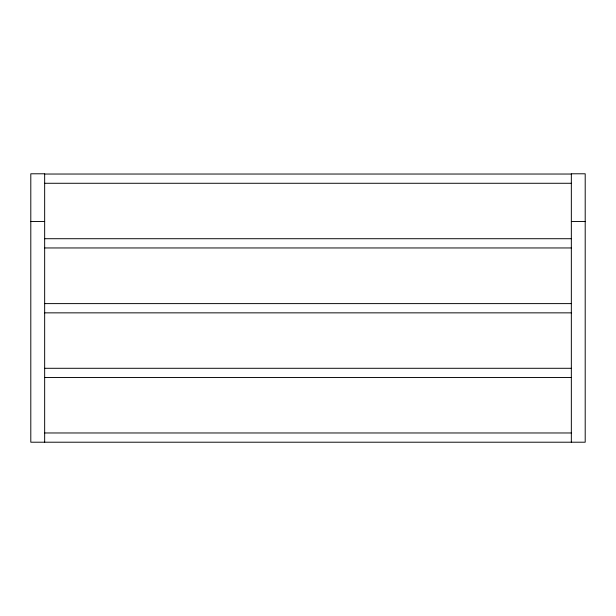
<?xml version="1.0" encoding="UTF-8"?>
<svg xmlns="http://www.w3.org/2000/svg" width="616" height="616" viewBox="0 0 616 616"><rect width="100%" height="100%" fill="white"/><g stroke="black" fill="none" stroke-linecap="round" stroke-linejoin="round"><path stroke-width="0.92" d="M44.66 174.035L571.34 174.035M44.66 183.275L571.34 183.275M30.8 221.49L44.66 221.49M571.34 221.49L585.2 221.49M44.66 238.715L571.34 238.715M44.66 247.955L571.34 247.955M44.66 303.611L571.34 303.611M44.66 312.851L571.34 312.851M44.66 368.291L571.34 368.291M44.66 377.531L571.34 377.531M44.66 432.971L571.34 432.971M571.34 442.211L571.34 173.789L585.2 173.789L585.2 442.211L30.8 442.211L30.8 173.789L44.66 173.789L44.66 442.211"/></g></svg>
